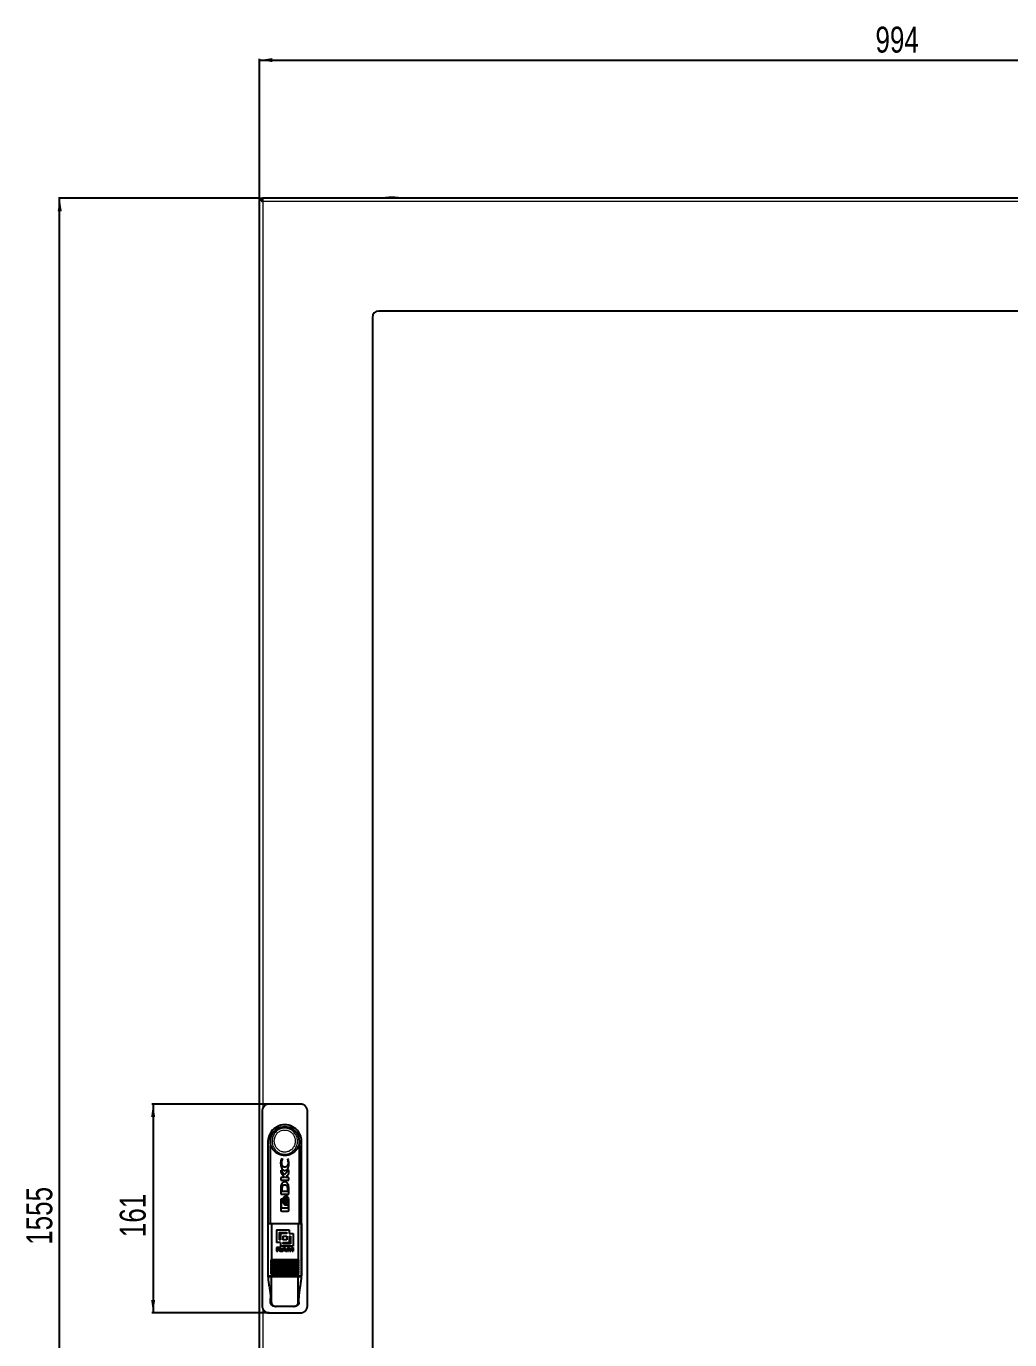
# Model space of a CAD drawing. Header units: millimetres. Extents: x -922 to 2026, y -1094 to 978.
# Drawn here: x -922 to -164, y -114 to 898 of the extents above; entities that cross this region are included whole.
import ezdxf

# ---------------------------------------------------------------- set-up
doc = ezdxf.new("R2010")
doc.units = ezdxf.units.MM
doc.layers.add('FORMAT', color=7, linetype='Continuous')
doc.styles.add('SLDTEXTSTYLE0', font='TXT', dxfattribs={"width": 0.75})
doc.dimstyles.new('SLDDIMSTYLE0', dxfattribs={"dimtxt": 20, "dimasz": 10, "dimexe": 0, "dimexo": 0.0625, "dimgap": 5, "dimtad": 2, "dimdec": 1, "dimrnd": 1e-09, "dimzin": 12, "dimdsep": 46, "dimtxsty": 'SLDTEXTSTYLE0', "dimsah": 1, "dimcen": 0.09, "dimadec": 0, "dimazin": 3, "dimtfac": 1, "dimtofl": 0, "dimtmove": 0, "dimatfit": 3, "dimfxl": 0, "dimfrac": 2, "dimtolj": 1, "dimtzin": 12, "dimarcsym": 0})

# ---------------------------------------------------------------- blocks, each defined once
blk = doc.blocks.new('_D')
at = {"layer": 'FORMAT'}
for p, q in [((-742.3, 765.8), (-742.3, 873.3)), ((-742.3, 872.3), (251.7, 872.3)), ((251.7, 765.8), (251.7, 873.3))]:
    blk.add_line(p, q, dxfattribs=at)
for points in [[(-742.3, 872.3), (-732.3, 870.8), (-732.3, 873.9)], [(251.7, 872.3), (241.7, 873.9), (241.7, 870.8)]]:
    blk.add_solid(points, dxfattribs=at)
at = {"layer": 'FORMAT', "insert": (-267.4, 898.1), "char_height": 20, "attachment_point": 1, "style": 'SLDTEXTSTYLE0'}
blk.add_mtext('994', dxfattribs=at)
blk = doc.blocks.new('_D_1')
at = {"layer": 'FORMAT'}
for p, q in [((-742.3, 765.8), (-897.3, 765.8)), ((-896.3, -789.2), (-896.3, 765.8)), ((-742.3, -789.2), (-897.3, -789.2))]:
    blk.add_line(p, q, dxfattribs=at)
for points in [[(-896.3, 765.8), (-897.8, 755.8), (-894.7, 755.8)], [(-896.3, -789.2), (-894.7, -779.2), (-897.8, -779.2)]]:
    blk.add_solid(points, dxfattribs=at)
at = {"layer": 'FORMAT', "insert": (-922, -41.2), "char_height": 20, "attachment_point": 1, "rotation": 90, "style": 'SLDTEXTSTYLE0'}
blk.add_mtext('1555', dxfattribs=at)
blk = doc.blocks.new('_D_4')
at = {"layer": 'FORMAT'}
for p, q in [((-734.8, 67.3), (-825.3, 67.3)), ((-824.3, 67.3), (-824.3, -93.7)), ((-734.8, -93.7), (-825.3, -93.7))]:
    blk.add_line(p, q, dxfattribs=at)
for points in [[(-824.3, 67.3), (-825.8, 57.3), (-822.7, 57.3)], [(-824.3, -93.7), (-822.7, -83.7), (-825.8, -83.7)]]:
    blk.add_solid(points, dxfattribs=at)
at = {"layer": 'FORMAT', "insert": (-850, -35.3), "char_height": 20, "attachment_point": 1, "rotation": 90, "style": 'SLDTEXTSTYLE0'}
blk.add_mtext('161', dxfattribs=at)

msp = doc.modelspace()

# ---------------------------------------------------------------- linework, layer by layer
at = {"color": 7, "linetype": 'Continuous', "lineweight": 25}
for p, q in [((-742.25, 765.83), (-740.25, 765.83)), ((-742.25, -789.17), (-742.25, 765.83)), ((249.45, 765.83), (-739.95, 765.83)), ((-739.95, 764.09), (-739.95, 765.83)), ((159.75, 678.83), (-650.25, 678.83)), ((-655.25, 673.83), (-655.25, -697.17)), ((-740.25, 61.83), (-740.25, -88.17)), ((-710.75, 67.33), (-734.75, 67.33)), ((-705.25, -88.17), (-705.25, 61.83)), ((-735.75, 38.33), (-735.75, -64.67)), ((-733.75, -24.67), (-733.75, 35.33)), ((-733.75, 35.33), (-733.75, 35.33)), ((-711.76, 35.33), (-711.75, 35.33)), ((-711.75, 35.33), (-711.75, -24.67)), ((-709.75, -64.67), (-709.75, 38.33)), ((-725.45, 25), (-725.98, 21.85)), ((-724.37, 24.63), (-725.45, 25)), ((-724.37, 24.33), (-724.37, 24.63)), ((-719.97, 24.6), (-720.77, 24.88)), ((-720.77, 24.88), (-720.77, 24.65)), ((-719.53, 21.82), (-719.97, 24.6)), ((-723.11, 12.66), (-725.9, 16.45)), ((-725.9, 16.45), (-725.9, 14.76)), ((-725.9, 14.76), (-722.95, 10.77)), ((-722.95, 10.77), (-725.9, 10.77)), ((-725.9, 10.77), (-725.9, 8.54)), ((-719.61, 16.54), (-723.11, 12.66)), ((-722.25, 10.77), (-719.61, 13.81)), ((-719.61, 10.77), (-722.25, 10.77)), ((-719.61, 13.81), (-719.61, 16.54)), ((-719.61, 8.54), (-719.61, 10.77)), ((-725.9, 8.54), (-719.61, 8.54)), ((-725.9, 2.14), (-725.9, -2.09)), ((-724.94, 2.8), (-725.02, 1.83)), ((-725.02, 1.83), (-725.02, 0.28)), ((-725.02, 0.28), (-720.39, 0.28)), ((-720.39, 0.28), (-720.39, 1.7)), ((-719.64, 2.97), (-719.81, 4.59)), ((-719.61, 1.97), (-719.64, 2.97)), ((-719.61, 1.95), (-719.61, 1.97)), ((-719.61, 1.93), (-719.61, 1.95)), ((-719.61, -2.09), (-719.61, 1.93)), ((-725.9, -2.09), (-719.61, -2.09)), ((-725.9, -6.68), (-725.9, -14.52)), ((-725.39, -13.06), (-725.39, -6.82)), ((-725.39, -6.82), (-724.81, -6.82)), ((-724.81, -6.03), (-725.24, -6.03)), ((-724.81, -6.82), (-724.81, -6.03)), ((-723.08, -9.99), (-722.82, -9.86)), ((-722.79, -4.32), (-723.02, -4.18)), ((-722.05, -3.8), (-722.73, -3.8)), ((-722.67, -9.74), (-722.42, -9.47)), ((-722.42, -4.72), (-722.66, -4.44)), ((-722.31, -7.1), (-722.04, -5.54)), ((-722.03, -8.66), (-722.31, -7.1)), ((-722.04, -5.54), (-722.27, -4.97)), ((-722.27, -9.22), (-722.03, -8.66)), ((-720.96, -3.8), (-721.66, -3.8)), ((-720.1, -9.38), (-720.1, -13.06)), ((-719.61, -14.52), (-719.61, -6.68)), ((-720.1, -13.06), (-725.39, -13.06)), ((-725.24, -15.17), (-720.27, -15.17)), ((-722.88, -10.46), (-722.21, -10.46)), ((-721.81, -10.46), (-721.11, -10.46)), ((-735.72, -24.67), (-735.72, -65.17)), ((-735.72, -24.67), (-733.1, -24.67)), ((-733.1, -24.67), (-712.41, -24.67)), ((-733.1, -24.67), (-733.1, -52.67)), ((-729.1, -29.67), (-719.34, -29.67)), ((-729.1, -29.67), (-729.1, -39.43)), ((-719.34, -29.67), (-719.34, -32.6)), ((-712.41, -24.67), (-712.41, -52.67)), ((-712.41, -24.67), (-709.79, -24.67)), ((-709.79, -24.67), (-709.79, -65.17)), ((-726.17, -39.43), (-729.1, -39.43)), ((-727.15, -31.63), (-727.15, -37.48)), ((-727.15, -31.63), (-721.29, -31.63)), ((-726.17, -37.48), (-727.15, -37.48)), ((-726.17, -32.6), (-726.17, -37.48)), ((-721.29, -32.6), (-726.17, -32.6)), ((-726.17, -39.43), (-726.17, -42.36)), ((-724.22, -34.55), (-724.22, -37.48)), ((-724.22, -34.55), (-721.29, -34.55)), ((-721.29, -37.48), (-724.22, -37.48)), ((-724.22, -39.43), (-724.22, -40.41)), ((-724.22, -39.43), (-719.34, -39.43)), ((-718.36, -40.41), (-724.22, -40.41)), ((-721.29, -31.63), (-721.29, -32.6)), ((-721.29, -34.55), (-721.29, -37.48)), ((-719.34, -32.6), (-716.41, -32.6)), ((-719.34, -34.55), (-719.34, -39.43)), ((-719.34, -34.55), (-718.36, -34.55)), ((-718.36, -34.55), (-718.36, -40.41)), ((-716.41, -32.6), (-716.41, -42.36)), ((-727.03, -43.23), (-729.1, -43.23)), ((-729.1, -43.23), (-729.1, -46.2)), ((-729.1, -46.2), (-728.22, -46.2)), ((-728.22, -43.73), (-728.22, -44.53)), ((-728.22, -43.73), (-727.15, -43.73)), ((-727.19, -44.53), (-728.22, -44.53)), ((-728.22, -45.02), (-728.22, -46.2)), ((-728.22, -45.02), (-727.29, -45.02)), ((-726.66, -45.5), (-726.64, -45.82)), ((-726.51, -46.2), (-725.55, -46.2)), ((-716.41, -42.36), (-726.17, -42.36)), ((-725.73, -45.77), (-725.74, -45.41)), ((-725.73, -45.77), (-725.73, -45.78)), ((-725.55, -46.11), (-725.55, -46.2)), ((-723.72, -43.23), (-725.25, -46.2)), ((-725.25, -46.2), (-724.32, -46.2)), ((-724.32, -46.2), (-724.03, -45.6)), ((-724.03, -45.6), (-722.36, -45.6)), ((-723.8, -45.1), (-723.2, -43.83)), ((-722.6, -45.1), (-723.8, -45.1)), ((-722.69, -43.23), (-723.72, -43.23)), ((-723.2, -43.83), (-722.6, -45.1)), ((-721.14, -46.2), (-722.69, -43.23)), ((-722.36, -45.6), (-722.07, -46.2)), ((-722.07, -46.2), (-721.14, -46.2)), ((-719.37, -43.23), (-720.68, -43.23)), ((-720.68, -43.23), (-720.68, -46.2)), ((-720.68, -46.2), (-719.84, -46.2)), ((-719.84, -43.81), (-719.84, -46.2)), ((-719.84, -43.81), (-718.97, -46.2)), ((-718.51, -45.5), (-719.37, -43.23)), ((-718.97, -46.2), (-718.05, -46.2)), ((-717.66, -43.23), (-718.51, -45.5)), ((-718.05, -46.2), (-717.18, -43.81)), ((-716.34, -43.23), (-717.66, -43.23)), ((-717.18, -43.81), (-717.18, -46.2)), ((-717.18, -46.2), (-716.34, -46.2)), ((-716.34, -43.23), (-716.34, -46.2)), ((-733.35, -52.77), (-733.15, -52.77)), ((-712.36, -52.77), (-733.15, -52.77)), ((-712.36, -54.17), (-733.15, -54.17)), ((-712.36, -55.57), (-733.15, -55.57)), ((-712.36, -56.97), (-733.15, -56.97)), ((-712.36, -58.37), (-733.15, -58.37)), ((-712.36, -59.77), (-733.15, -59.77)), ((-712.36, -52.77), (-712.15, -52.77)), ((-712.36, -54.17), (-712.15, -54.17)), ((-712.36, -55.57), (-712.15, -55.57)), ((-712.36, -56.97), (-712.15, -56.97)), ((-712.36, -58.37), (-712.15, -58.37)), ((-712.36, -59.77), (-712.15, -59.77)), ((-735.72, -65.17), (-733.1, -65.17)), ((-735.72, -65.67), (-733.1, -65.67)), ((-733.75, -65.67), (-733.75, -65.17)), ((-712.36, -61.17), (-733.15, -61.17)), ((-712.36, -62.57), (-733.15, -62.57)), ((-733.1, -63.87), (-733.1, -65.17)), ((-733.1, -65.17), (-712.41, -65.17)), ((-733.1, -85.67), (-733.1, -65.67)), ((-733.1, -65.67), (-712.41, -65.67)), ((-712.41, -63.87), (-712.41, -65.17)), ((-712.41, -65.17), (-709.79, -65.17)), ((-712.41, -85.67), (-712.41, -65.67)), ((-712.41, -65.67), (-709.79, -65.67)), ((-712.36, -61.17), (-712.15, -61.17)), ((-712.36, -62.57), (-712.15, -62.57)), ((-711.75, -65.17), (-711.75, -65.67)), ((-733.71, -85.67), (-733.71, -82.59)), ((-729.48, -88.67), (-730.42, -88.67)), ((-716.03, -88.67), (-729.48, -88.67)), ((-715.09, -88.67), (-716.03, -88.67)), ((-711.8, -85.67), (-711.8, -82.59)), ((-734.75, -93.67), (-710.75, -93.67))]:
    msp.add_line(p, q, dxfattribs=at)
at = {"color": 8, "linetype": 'Continuous', "lineweight": 18}
for p, q in [((-739.65, 763.23), (-739.65, 64.3)), ((249.15, 763.23), (-739.65, 763.23)), ((-640.25, 765.95), (-645.12, 765.95)), ((-640.25, 766.08), (-645, 766.08)), ((-635.51, 766.08), (-640.25, 766.08)), ((-635.39, 765.95), (-640.25, 765.95)), ((-733.1, -52.67), (-712.41, -52.67)), ((-739.65, -90.66), (-739.65, -786.57)), ((-733.71, -85.67), (-733.1, -85.67)), ((-712.41, -85.67), (-711.8, -85.67))]:
    msp.add_line(p, q, dxfattribs=at)
at = {"color": 7, "linetype": 'Continuous', "lineweight": 25}
for centre, radius, start, end in [((-644.99, 765.95), 0.126, 96.02558, 180), ((-619.35, 765.89), 25.77, 179.86102, 180.13898), ((-640.25, 721.08), 45.25, 90.0016, 96.02558), ((-640.26, 721.08), 45.25, 83.97442, 89.9984), ((-635.52, 765.95), 0.126, 0, 83.97442), ((-661.16, 765.89), 25.77, 359.86102, 0.13898), ((-650.25, 673.83), 5, 90, 180), ((-722.75, 38.33), 13, 35.39435, 144.60565), ((-722.75, 38.33), 13, 144.60565, 180), ((-722.75, 38.33), 11.4, 344.74488, 195.25752), ((-722.75, 38.33), 13, 0, 35.39435), ((-722.75, -64.67), 13, 180, 184.41172), ((-722.75, -64.67), 13, 355.58829, 0)]:
    msp.add_arc(centre, radius, start, end, dxfattribs=at)
for points, knots in [([(-742.25, 765.83), (-742.25, 765.72), (-742.24, 765.61), (-742.17, 765.39), (-742.12, 765.28), (-741.99, 765.07), (-741.91, 764.96), (-741.72, 764.74), (-741.61, 764.63), (-741.37, 764.42), (-741.24, 764.31), (-740.96, 764.09), (-740.8, 763.98), (-740.33, 763.66), (-740, 763.45), (-739.65, 763.23)], [0, 0, 0, 0, 0.125, 0.125, 0.25, 0.25, 0.375, 0.375, 0.5, 0.5, 0.625, 0.625, 0.75, 0.75, 1, 1, 1, 1]), ([(-740.25, 765.83), (-740.25, 765.39), (-740.19, 764.96), (-739.97, 764.09), (-739.81, 763.66), (-739.65, 763.23)], [0, 0, 0, 0, 0.5, 0.5, 1, 1, 1, 1]), ([(-739.65, 763.23), (-739.68, 763.57), (-739.7, 763.91), (-739.75, 764.54), (-739.78, 764.82), (-739.83, 765.31), (-739.85, 765.5), (-739.9, 765.76), (-739.93, 765.83), (-739.95, 765.83)], [0, 0, 0, 0, 0.25, 0.25, 0.5, 0.5, 0.75, 0.75, 1, 1, 1, 1]), ([(-734.75, 67.33), (-734.83, 67.33), (-735.06, 67.32), (-735.44, 67.29), (-735.9, 67.21), (-736.28, 67.12), (-736.69, 66.98), (-737.11, 66.81), (-737.58, 66.55), (-737.93, 66.32), (-738.34, 66.01), (-738.77, 65.61), (-739.16, 65.13), (-739.5, 64.62), (-739.79, 64.07), (-740.01, 63.49), (-740.15, 62.95), (-740.23, 62.44), (-740.25, 62.03), (-740.25, 61.83)], [0, 0, 0, 0, 0.02646206, 0.07964696, 0.13334675, 0.18756961, 0.21482994, 0.28241694, 0.3448132, 0.40195357, 0.42963355, 0.52113073, 0.60489723, 0.64436959, 0.73586676, 0.81963326, 0.85910563, 0.92932365, 1, 1, 1, 1]), ([(-705.25, 61.83), (-705.26, 61.98), (-705.27, 62.28), (-705.32, 62.74), (-705.42, 63.2), (-705.56, 63.64), (-705.79, 64.22), (-706.09, 64.76), (-706.45, 65.26), (-706.86, 65.73), (-707.32, 66.14), (-707.83, 66.49), (-708.23, 66.72), (-708.65, 66.92), (-709.09, 67.08), (-709.49, 67.18), (-709.94, 67.27), (-710.35, 67.32), (-710.65, 67.33), (-710.75, 67.33)], [0, 0, 0, 0, 0.05275132, 0.10586888, 0.16014156, 0.21481339, 0.2675647, 0.37485952, 0.42953136, 0.48228347, 0.58957998, 0.6442527, 0.69700498, 0.75012352, 0.80439725, 0.85907015, 0.89403998, 0.96448943, 1, 1, 1, 1]), ([(-711.76, 35.33), (-711.77, 35.28), (-711.8, 35.18), (-711.87, 35.08), (-711.94, 35.03), (-712.03, 35.03), (-712.12, 35.04), (-712.17, 35.11), (-712.19, 35.1), (-712.23, 35.06), (-712.28, 34.97), (-712.34, 34.83), (-712.45, 34.6), (-712.57, 34.31), (-712.77, 33.85), (-713.06, 33.3), (-713.45, 32.66), (-713.88, 32.04), (-714.35, 31.46), (-714.91, 30.87), (-715.53, 30.3), (-716.25, 29.74), (-717.02, 29.25), (-717.82, 28.81), (-718.67, 28.45), (-719.54, 28.15), (-720.45, 27.92), (-721.37, 27.77), (-722.3, 27.7), (-723.24, 27.7), (-724.18, 27.78), (-725.12, 27.93), (-726.03, 28.17), (-726.91, 28.47), (-727.78, 28.86), (-728.61, 29.31), (-729.38, 29.83), (-730.11, 30.41), (-730.8, 31.06), (-731.35, 31.69), (-731.79, 32.26), (-732.13, 32.77), (-732.45, 33.3), (-732.73, 33.85), (-732.94, 34.32), (-733.1, 34.69), (-733.2, 34.9), (-733.27, 35.04), (-733.3, 35.09), (-733.33, 35.11), (-733.35, 35.09), (-733.41, 35.05), (-733.49, 35.02), (-733.59, 35.04), (-733.68, 35.12), (-733.73, 35.26), (-733.75, 35.33)], [0, 0, 0, 0, 0.0148722, 0.0298742, 0.0452665, 0.0607869, 0.080581, 0.0842415, 0.0858579, 0.0884643, 0.0918703, 0.0977539, 0.1037712, 0.1149479, 0.1262475, 0.1488841, 0.1711859, 0.1935962, 0.2163407, 0.2391982, 0.2659368, 0.2928562, 0.32034, 0.3480167, 0.3752537, 0.4026759, 0.4306791, 0.458882, 0.4864702, 0.5142485, 0.5426264, 0.5712115, 0.5988937, 0.6267693, 0.6552574, 0.6839587, 0.7114773, 0.7391909, 0.7675254, 0.7960773, 0.8143737, 0.8327293, 0.8512678, 0.8698689, 0.8881646, 0.8974242, 0.9068925, 0.9103197, 0.9130195, 0.9148572, 0.9167197, 0.924546, 0.9402114, 0.9560149, 0.9778131, 1, 1, 1, 1]), ([(-725.98, 21.85), (-725.95, 21.25), (-725.9, 20.07), (-725.4, 18.37), (-724.66, 17.05), (-723.84, 16.4), (-723.28, 16.17), (-722.98, 16.15), (-722.84, 16.14)], [0, 0, 0, 0, 0.2502823, 0.4993933, 0.7487907, 0.8746994, 0.9372862, 1, 1, 1, 1]), ([(-725.16, 21.9), (-725.13, 22.34), (-725.06, 23.22), (-724.6, 23.96), (-724.37, 24.33)], [0, 0, 0, 0, 0.5009634, 1, 1, 1, 1]), ([(-722.69, 18.64), (-722.87, 18.66), (-723.25, 18.7), (-723.76, 18.95), (-724.2, 19.31), (-724.68, 19.9), (-725.08, 20.77), (-725.13, 21.53), (-725.16, 21.9)], [0, 0, 0, 0, 0.1244159, 0.2483566, 0.3739824, 0.5001693, 0.7493996, 1, 1, 1, 1]), ([(-722.84, 16.14), (-722.53, 16.17), (-721.91, 16.22), (-721.09, 16.68), (-720.47, 17.38), (-719.92, 18.48), (-719.58, 19.99), (-719.55, 21.21), (-719.53, 21.82)], [0, 0, 0, 0, 0.1252623, 0.2501242, 0.3753839, 0.500707, 0.7503222, 1, 1, 1, 1]), ([(-720.21, 21.9), (-720.24, 21.53), (-720.29, 20.78), (-720.69, 19.9), (-721.16, 19.31), (-721.6, 18.95), (-722.12, 18.7), (-722.5, 18.66), (-722.69, 18.64)], [0, 0, 0, 0, 0.2499646, 0.4978209, 0.6230141, 0.7485813, 0.8742843, 1, 1, 1, 1]), ([(-720.77, 24.65), (-720.6, 24.21), (-720.27, 23.32), (-720.23, 22.38), (-720.21, 21.9)], [0, 0, 0, 0, 0.5000842, 1, 1, 1, 1]), ([(-725.24, 5.67), (-725.37, 5.4), (-725.63, 4.85), (-725.84, 3.65), (-725.87, 2.75), (-725.9, 2.14)], [0, 0, 0, 0, 0.249362, 0.4996719, 1, 1, 1, 1]), ([(-719.81, 4.59), (-719.9, 4.89), (-720.08, 5.48), (-720.59, 6.27), (-721.28, 6.91), (-722.14, 7.32), (-723.09, 7.36), (-723.98, 7.05), (-724.72, 6.45), (-725.07, 5.93), (-725.24, 5.67)], [0, 0, 0, 0, 0.1255568, 0.2501397, 0.3754769, 0.5000684, 0.6244194, 0.7493773, 0.8740706, 1, 1, 1, 1]), ([(-722.73, 4.82), (-723.02, 4.82), (-723.44, 4.81), (-723.98, 4.62), (-724.34, 4.38), (-724.58, 4.03), (-724.8, 3.5), (-724.88, 3.08), (-724.94, 2.8)], [0, 0, 0, 0, 0.2494324, 0.37514, 0.4993561, 0.6234585, 0.749245, 1, 1, 1, 1]), ([(-720.39, 1.7), (-720.4, 2.07), (-720.42, 2.82), (-720.61, 3.77), (-721.1, 4.38), (-721.76, 4.78), (-722.35, 4.81), (-722.73, 4.82)], [0, 0, 0, 0, 0.2484271, 0.4973724, 0.6229029, 0.7485104, 1, 1, 1, 1]), ([(-725.24, -6.03), (-725.33, -6.04), (-725.5, -6.06), (-725.72, -6.2), (-725.84, -6.38), (-725.89, -6.55), (-725.9, -6.63), (-725.9, -6.68)], [0, 0, 0, 0, 0.2494454, 0.4989987, 0.7485105, 0.8738593, 1, 1, 1, 1]), ([(-723.02, -4.18), (-723.15, -4.24), (-723.41, -4.36), (-723.82, -4.77), (-724.18, -5.4), (-724.43, -6.23), (-724.46, -6.81), (-724.47, -7.1)], [0, 0, 0, 0, 0.1246003, 0.2489765, 0.5004054, 0.7493329, 1, 1, 1, 1]), ([(-724.47, -7.1), (-724.46, -7.38), (-724.43, -7.94), (-724.19, -8.75), (-723.85, -9.38), (-723.45, -9.79), (-723.2, -9.93), (-723.08, -9.99)], [0, 0, 0, 0, 0.24873067, 0.49737733, 0.75052803, 0.87523315, 1, 1, 1, 1]), ([(-723.96, -7.1), (-723.91, -6.58), (-723.84, -5.8), (-723.39, -4.84), (-722.99, -4.49), (-722.79, -4.32)], [0, 0, 0, 0, 0.4989654, 0.74992197, 1, 1, 1, 1]), ([(-722.82, -9.86), (-723.01, -9.68), (-723.4, -9.34), (-723.84, -8.38), (-723.91, -7.61), (-723.96, -7.1)], [0, 0, 0, 0, 0.2495753, 0.5008418, 1, 1, 1, 1]), ([(-722.66, -4.44), (-722.82, -4.62), (-723.16, -4.97), (-723.55, -5.88), (-723.62, -6.61), (-723.66, -7.1)], [0, 0, 0, 0, 0.25019274, 0.50015838, 1, 1, 1, 1]), ([(-723.66, -7.1), (-723.62, -7.58), (-723.56, -8.3), (-723.17, -9.21), (-722.83, -9.56), (-722.67, -9.74)], [0, 0, 0, 0, 0.4995843, 0.7495271, 1, 1, 1, 1]), ([(-723.15, -7.1), (-723.12, -6.67), (-723.08, -6.04), (-722.78, -5.24), (-722.54, -4.9), (-722.42, -4.72)], [0, 0, 0, 0, 0.5014603, 0.750257, 1, 1, 1, 1]), ([(-722.42, -9.47), (-722.54, -9.29), (-722.78, -8.94), (-723.07, -8.15), (-723.12, -7.52), (-723.15, -7.1)], [0, 0, 0, 0, 0.25089526, 0.500775, 1, 1, 1, 1]), ([(-721.39, -7.1), (-721.44, -7.74), (-721.51, -8.71), (-722.02, -9.73), (-722.45, -10.23), (-722.74, -10.39), (-722.88, -10.46)], [0, 0, 0, 0, 0.4971459, 0.7483739, 0.8746499, 1, 1, 1, 1]), ([(-722.27, -4.97), (-722.44, -5.3), (-722.77, -5.97), (-722.81, -6.72), (-722.82, -7.1)], [0, 0, 0, 0, 0.4984332, 1, 1, 1, 1]), ([(-722.82, -7.1), (-722.81, -7.47), (-722.77, -8.22), (-722.43, -8.89), (-722.27, -9.22)], [0, 0, 0, 0, 0.5014711, 1, 1, 1, 1]), ([(-722.73, -3.8), (-722.6, -3.89), (-722.34, -4.06), (-721.97, -4.56), (-721.5, -5.55), (-721.43, -6.48), (-721.39, -7.1)], [0, 0, 0, 0, 0.12567833, 0.25113951, 0.5015899, 1, 1, 1, 1]), ([(-722.21, -10.46), (-722.06, -10.39), (-721.77, -10.24), (-721.35, -9.73), (-720.84, -8.72), (-720.76, -7.74), (-720.71, -7.1)], [0, 0, 0, 0, 0.1252924, 0.2510094, 0.5010488, 1, 1, 1, 1]), ([(-720.71, -7.1), (-720.76, -6.48), (-720.83, -5.55), (-721.29, -4.57), (-721.67, -4.06), (-721.93, -3.89), (-722.05, -3.8)], [0, 0, 0, 0, 0.4961681, 0.7477028, 0.8741115, 1, 1, 1, 1]), ([(-720.32, -7.1), (-720.37, -7.74), (-720.44, -8.71), (-720.96, -9.73), (-721.38, -10.23), (-721.67, -10.39), (-721.81, -10.46)], [0, 0, 0, 0, 0.4971542, 0.7483802, 0.8746534, 1, 1, 1, 1]), ([(-721.66, -3.8), (-721.53, -3.89), (-721.27, -4.06), (-720.9, -4.56), (-720.43, -5.55), (-720.36, -6.48), (-720.32, -7.1)], [0, 0, 0, 0, 0.1256773, 0.2511366, 0.5015854, 1, 1, 1, 1]), ([(-721.11, -10.46), (-721, -10.41), (-720.77, -10.3), (-720.4, -9.94), (-720.22, -9.6), (-720.1, -9.38)], [0, 0, 0, 0, 0.2481114, 0.4958631, 1, 1, 1, 1]), ([(-719.61, -6.68), (-719.63, -6.4), (-719.68, -5.86), (-719.97, -5.08), (-720.3, -4.48), (-720.62, -4.04), (-720.85, -3.88), (-720.96, -3.8)], [0, 0, 0, 0, 0.2498218, 0.4993095, 0.7487414, 0.8748789, 1, 1, 1, 1]), ([(-725.9, -14.52), (-725.9, -14.57), (-725.89, -14.65), (-725.84, -14.82), (-725.72, -14.99), (-725.5, -15.14), (-725.33, -15.16), (-725.24, -15.17)], [0, 0, 0, 0, 0.1253881, 0.2505914, 0.5001924, 0.7498055, 1, 1, 1, 1]), ([(-720.27, -15.17), (-720.18, -15.16), (-720.01, -15.14), (-719.79, -14.99), (-719.67, -14.82), (-719.62, -14.65), (-719.61, -14.57), (-719.61, -14.52)], [0, 0, 0, 0, 0.2494374, 0.4989967, 0.7485162, 0.8738601, 1, 1, 1, 1]), ([(-727.29, -45.02), (-727.18, -45.03), (-727.03, -45.03), (-726.85, -45.09), (-726.76, -45.16), (-726.7, -45.26), (-726.67, -45.38), (-726.66, -45.47), (-726.66, -45.5)], [0, 0, 0, 0, 0.3623072, 0.4997618, 0.6038945, 0.7077513, 0.8881589, 1, 1, 1, 1]), ([(-726.51, -44.13), (-726.51, -44.17), (-726.51, -44.25), (-726.57, -44.35), (-726.66, -44.43), (-726.87, -44.52), (-727.06, -44.53), (-727.19, -44.53)], [0, 0, 0, 0, 0.1448477, 0.2595538, 0.3741459, 0.5488424, 1, 1, 1, 1]), ([(-727.15, -43.73), (-727.02, -43.74), (-726.83, -43.74), (-726.64, -43.84), (-726.55, -43.94), (-726.51, -44.03), (-726.51, -44.1), (-726.51, -44.13)], [0, 0, 0, 0, 0.4647786, 0.6394977, 0.7667833, 0.8944855, 1, 1, 1, 1]), ([(-725.63, -44.07), (-725.64, -43.98), (-725.65, -43.82), (-725.76, -43.61), (-725.96, -43.44), (-726.38, -43.25), (-726.76, -43.24), (-727.03, -43.23)], [0, 0, 0, 0, 0.1491412, 0.264134, 0.3788516, 0.5602325, 1, 1, 1, 1]), ([(-726.64, -45.82), (-726.64, -45.86), (-726.64, -45.93), (-726.61, -46.05), (-726.56, -46.15), (-726.52, -46.2), (-726.51, -46.2)], [0, 0, 0, 0, 0.25613945, 0.51269783, 0.91902215, 1, 1, 1, 1]), ([(-726.27, -44.77), (-726.16, -44.73), (-725.97, -44.68), (-725.77, -44.51), (-725.66, -44.32), (-725.63, -44.16), (-725.63, -44.08), (-725.63, -44.07)], [0, 0, 0, 0, 0.3314728, 0.5464809, 0.7625261, 0.960277, 1, 1, 1, 1]), ([(-725.74, -45.41), (-725.75, -45.31), (-725.77, -45.15), (-725.88, -44.96), (-726.04, -44.83), (-726.18, -44.79), (-726.27, -44.77)], [0, 0, 0, 0, 0.3364219, 0.5234602, 0.710673, 1, 1, 1, 1]), ([(-725.55, -46.11), (-725.58, -46.1), (-725.63, -46.08), (-725.69, -46), (-725.72, -45.89), (-725.72, -45.82), (-725.73, -45.78)], [0, 0, 0, 0, 0.2026304, 0.4204058, 0.7280078, 1, 1, 1, 1]), ([(-733.1, -54.07), (-733.14, -53.86), (-733.21, -53.53), (-733.29, -53.1), (-733.33, -52.88), (-733.35, -52.77)], [0, 0, 0, 0, 0.4999933, 0.7499958, 1, 1, 1, 1]), ([(-733.1, -55.47), (-733.14, -55.26), (-733.21, -54.93), (-733.29, -54.5), (-733.33, -54.28), (-733.35, -54.17)], [0, 0, 0, 0, 0.4999933, 0.7499958, 1, 1, 1, 1]), ([(-733.1, -56.87), (-733.14, -56.66), (-733.21, -56.33), (-733.29, -55.9), (-733.33, -55.68), (-733.35, -55.57)], [0, 0, 0, 0, 0.4999933, 0.7499958, 1, 1, 1, 1]), ([(-733.1, -58.27), (-733.14, -58.06), (-733.21, -57.73), (-733.29, -57.3), (-733.33, -57.08), (-733.35, -56.97)], [0, 0, 0, 0, 0.4999933, 0.7499958, 1, 1, 1, 1]), ([(-733.1, -59.67), (-733.14, -59.46), (-733.21, -59.13), (-733.29, -58.7), (-733.33, -58.48), (-733.35, -58.37)], [0, 0, 0, 0, 0.49999327, 0.74999583, 1, 1, 1, 1]), ([(-733.1, -61.07), (-733.14, -60.86), (-733.21, -60.53), (-733.29, -60.1), (-733.33, -59.88), (-733.35, -59.77)], [0, 0, 0, 0, 0.4999933, 0.7499958, 1, 1, 1, 1]), ([(-733.15, -52.77), (-733.14, -52.77), (-733.13, -52.77), (-733.11, -52.74), (-733.1, -52.71), (-733.1, -52.69), (-733.1, -52.68), (-733.1, -52.67)], [0, 0, 0, 0, 0.2956914, 0.5686867, 0.7598531, 0.9519121, 1, 1, 1, 1]), ([(-733.15, -54.17), (-733.14, -54.17), (-733.13, -54.17), (-733.11, -54.14), (-733.1, -54.11), (-733.1, -54.09), (-733.1, -54.08), (-733.1, -54.07)], [0, 0, 0, 0, 0.2956914, 0.5686867, 0.7598531, 0.9519121, 1, 1, 1, 1]), ([(-733.15, -55.57), (-733.14, -55.57), (-733.13, -55.57), (-733.11, -55.54), (-733.1, -55.51), (-733.1, -55.49), (-733.1, -55.48), (-733.1, -55.47)], [0, 0, 0, 0, 0.29569138, 0.56868667, 0.75985305, 0.95191208, 1, 1, 1, 1]), ([(-733.15, -56.97), (-733.14, -56.97), (-733.13, -56.97), (-733.11, -56.94), (-733.1, -56.91), (-733.1, -56.89), (-733.1, -56.88), (-733.1, -56.87)], [0, 0, 0, 0, 0.29569138, 0.56868667, 0.75985305, 0.95191208, 1, 1, 1, 1]), ([(-733.15, -58.37), (-733.14, -58.37), (-733.13, -58.37), (-733.11, -58.34), (-733.1, -58.31), (-733.1, -58.29), (-733.1, -58.28), (-733.1, -58.27)], [0, 0, 0, 0, 0.2956914, 0.5686867, 0.7598531, 0.9519121, 1, 1, 1, 1]), ([(-733.15, -59.77), (-733.14, -59.77), (-733.13, -59.77), (-733.11, -59.74), (-733.1, -59.71), (-733.1, -59.69), (-733.1, -59.68), (-733.1, -59.67)], [0, 0, 0, 0, 0.2956914, 0.5686867, 0.7598531, 0.9519121, 1, 1, 1, 1]), ([(-712.41, -54.07), (-714.34, -54.07), (-718.19, -54.07), (-725.11, -54.07), (-730.07, -54.07), (-733.1, -54.07)], [0, 0, 0, 0, 0.2800507, 0.5600468, 1, 1, 1, 1]), ([(-712.41, -55.47), (-714.34, -55.47), (-718.19, -55.47), (-725.11, -55.47), (-730.07, -55.47), (-733.1, -55.47)], [0, 0, 0, 0, 0.2800507, 0.5600468, 1, 1, 1, 1]), ([(-712.41, -56.87), (-714.34, -56.87), (-718.19, -56.87), (-725.11, -56.87), (-730.07, -56.87), (-733.1, -56.87)], [0, 0, 0, 0, 0.2800507, 0.5600468, 1, 1, 1, 1]), ([(-712.41, -58.27), (-714.34, -58.27), (-718.19, -58.27), (-725.11, -58.27), (-730.07, -58.27), (-733.1, -58.27)], [0, 0, 0, 0, 0.2800507, 0.5600468, 1, 1, 1, 1]), ([(-712.41, -59.67), (-714.34, -59.67), (-718.19, -59.67), (-725.11, -59.67), (-730.07, -59.67), (-733.1, -59.67)], [0, 0, 0, 0, 0.28005072, 0.56004677, 1, 1, 1, 1]), ([(-712.41, -52.67), (-712.41, -52.68), (-712.41, -52.7), (-712.4, -52.73), (-712.39, -52.75), (-712.38, -52.77), (-712.36, -52.77), (-712.36, -52.77)], [0, 0, 0, 0, 0.17170867, 0.34298427, 0.5250053, 0.73580203, 1, 1, 1, 1]), ([(-712.15, -52.77), (-712.17, -52.88), (-712.23, -53.15), (-712.31, -53.59), (-712.38, -53.91), (-712.41, -54.07)], [0, 0, 0, 0, 0.249996, 0.6249953, 1, 1, 1, 1]), ([(-712.41, -54.07), (-712.41, -54.08), (-712.41, -54.1), (-712.4, -54.13), (-712.39, -54.15), (-712.38, -54.17), (-712.36, -54.17), (-712.36, -54.17)], [0, 0, 0, 0, 0.1717087, 0.3429843, 0.5250053, 0.735802, 1, 1, 1, 1]), ([(-712.15, -54.17), (-712.17, -54.28), (-712.23, -54.55), (-712.31, -54.99), (-712.38, -55.31), (-712.41, -55.47)], [0, 0, 0, 0, 0.249996, 0.6249953, 1, 1, 1, 1]), ([(-712.41, -55.47), (-712.41, -55.48), (-712.41, -55.5), (-712.4, -55.53), (-712.39, -55.55), (-712.38, -55.57), (-712.36, -55.57), (-712.36, -55.57)], [0, 0, 0, 0, 0.17170867, 0.34298427, 0.5250053, 0.73580203, 1, 1, 1, 1]), ([(-712.15, -55.57), (-712.17, -55.68), (-712.23, -55.95), (-712.31, -56.39), (-712.38, -56.71), (-712.41, -56.87)], [0, 0, 0, 0, 0.249996, 0.6249953, 1, 1, 1, 1]), ([(-712.41, -56.87), (-712.41, -56.88), (-712.41, -56.9), (-712.4, -56.93), (-712.39, -56.95), (-712.38, -56.97), (-712.36, -56.97), (-712.36, -56.97)], [0, 0, 0, 0, 0.1717087, 0.3429843, 0.5250053, 0.735802, 1, 1, 1, 1]), ([(-712.15, -56.97), (-712.17, -57.08), (-712.23, -57.35), (-712.31, -57.79), (-712.38, -58.11), (-712.41, -58.27)], [0, 0, 0, 0, 0.24999603, 0.62499526, 1, 1, 1, 1]), ([(-712.41, -58.27), (-712.41, -58.28), (-712.41, -58.3), (-712.4, -58.33), (-712.39, -58.35), (-712.38, -58.37), (-712.36, -58.37), (-712.36, -58.37)], [0, 0, 0, 0, 0.1717087, 0.3429843, 0.5250053, 0.735802, 1, 1, 1, 1]), ([(-712.15, -58.37), (-712.17, -58.48), (-712.23, -58.75), (-712.31, -59.19), (-712.38, -59.51), (-712.41, -59.67)], [0, 0, 0, 0, 0.249996, 0.6249953, 1, 1, 1, 1]), ([(-712.41, -59.67), (-712.41, -59.68), (-712.41, -59.7), (-712.4, -59.73), (-712.39, -59.75), (-712.38, -59.77), (-712.36, -59.77), (-712.36, -59.77)], [0, 0, 0, 0, 0.1717087, 0.3429843, 0.5250053, 0.735802, 1, 1, 1, 1]), ([(-712.15, -59.77), (-712.17, -59.88), (-712.23, -60.15), (-712.31, -60.59), (-712.38, -60.91), (-712.41, -61.07)], [0, 0, 0, 0, 0.249996, 0.6249953, 1, 1, 1, 1]), ([(-735.72, -65.67), (-735.67, -66.3), (-735.58, -67.56), (-735.36, -69.42), (-735.09, -71.29), (-734.89, -72.58), (-734.78, -73.22)], [0, 0, 0, 0, 0.2496453, 0.4996969, 0.7496841, 1, 1, 1, 1]), ([(-733.1, -62.47), (-733.14, -62.26), (-733.21, -61.93), (-733.29, -61.5), (-733.33, -61.28), (-733.35, -61.17)], [0, 0, 0, 0, 0.4999933, 0.7499958, 1, 1, 1, 1]), ([(-733.1, -63.87), (-733.14, -63.66), (-733.21, -63.33), (-733.29, -62.9), (-733.33, -62.68), (-733.35, -62.57)], [0, 0, 0, 0, 0.4999933, 0.7499958, 1, 1, 1, 1]), ([(-733.15, -61.17), (-733.14, -61.17), (-733.13, -61.17), (-733.11, -61.14), (-733.1, -61.11), (-733.1, -61.09), (-733.1, -61.08), (-733.1, -61.07)], [0, 0, 0, 0, 0.2956914, 0.5686867, 0.7598531, 0.9519121, 1, 1, 1, 1]), ([(-733.15, -62.57), (-733.14, -62.57), (-733.13, -62.57), (-733.11, -62.54), (-733.1, -62.51), (-733.1, -62.49), (-733.1, -62.48), (-733.1, -62.47)], [0, 0, 0, 0, 0.2956914, 0.5686867, 0.7598531, 0.9519121, 1, 1, 1, 1]), ([(-712.41, -61.07), (-714.34, -61.07), (-718.19, -61.07), (-725.11, -61.07), (-730.07, -61.07), (-733.1, -61.07)], [0, 0, 0, 0, 0.2800507, 0.5600468, 1, 1, 1, 1]), ([(-712.41, -62.47), (-714.34, -62.47), (-718.19, -62.47), (-725.11, -62.47), (-730.07, -62.47), (-733.1, -62.47)], [0, 0, 0, 0, 0.2800507, 0.5600468, 1, 1, 1, 1]), ([(-712.41, -63.87), (-714.34, -63.87), (-718.19, -63.87), (-725.11, -63.87), (-730.07, -63.87), (-733.1, -63.87)], [0, 0, 0, 0, 0.2800507, 0.5600468, 1, 1, 1, 1]), ([(-712.41, -61.07), (-712.41, -61.08), (-712.41, -61.1), (-712.4, -61.13), (-712.39, -61.15), (-712.38, -61.17), (-712.36, -61.17), (-712.36, -61.17)], [0, 0, 0, 0, 0.1717087, 0.3429843, 0.5250053, 0.735802, 1, 1, 1, 1]), ([(-712.15, -61.17), (-712.17, -61.28), (-712.23, -61.55), (-712.31, -61.99), (-712.38, -62.31), (-712.41, -62.47)], [0, 0, 0, 0, 0.249996, 0.6249953, 1, 1, 1, 1]), ([(-712.41, -62.47), (-712.41, -62.48), (-712.41, -62.5), (-712.4, -62.53), (-712.39, -62.55), (-712.38, -62.57), (-712.36, -62.57), (-712.36, -62.57)], [0, 0, 0, 0, 0.1717087, 0.3429843, 0.5250053, 0.735802, 1, 1, 1, 1]), ([(-712.15, -62.57), (-712.17, -62.68), (-712.23, -62.95), (-712.31, -63.39), (-712.38, -63.71), (-712.41, -63.87)], [0, 0, 0, 0, 0.249996, 0.6249953, 1, 1, 1, 1]), ([(-710.72, -73.22), (-710.62, -72.58), (-710.42, -71.3), (-710.15, -69.42), (-709.93, -67.57), (-709.84, -66.3), (-709.79, -65.67)], [0, 0, 0, 0, 0.24941201, 0.49922546, 0.74952386, 1, 1, 1, 1]), ([(-734.78, -73.22), (-734.59, -74.39), (-734.2, -76.76), (-733.77, -79.97), (-733.73, -81.96), (-733.71, -82.59)], [0, 0, 0, 0, 0.4010146, 0.8123709, 1, 1, 1, 1]), ([(-711.8, -82.59), (-711.78, -81.92), (-711.75, -80.56), (-711.51, -78.29), (-711.15, -75.82), (-710.87, -74.09), (-710.72, -73.22)], [0, 0, 0, 0, 0.2008823, 0.4071697, 0.701581, 1, 1, 1, 1]), ([(-740.25, -88.17), (-740.25, -88.25), (-740.25, -88.48), (-740.22, -88.86), (-740.14, -89.32), (-740.04, -89.7), (-739.89, -90.17), (-739.66, -90.71), (-739.33, -91.24), (-738.96, -91.73), (-738.54, -92.19), (-738.06, -92.58), (-737.6, -92.88), (-737.18, -93.12), (-736.68, -93.33), (-736.28, -93.46), (-735.84, -93.57), (-735.36, -93.65), (-734.96, -93.67), (-734.75, -93.67)], [0, 0, 0, 0, 0.0264616, 0.0796455, 0.1333443, 0.1875661, 0.2148259, 0.3063213, 0.3900862, 0.4295578, 0.5210547, 0.604821, 0.6442932, 0.7118802, 0.7742764, 0.8314168, 0.8590968, 0.9293192, 1, 1, 1, 1]), ([(-730.42, -88.67), (-730.61, -88.66), (-731.02, -88.64), (-731.6, -88.49), (-732.16, -88.25), (-732.65, -87.91), (-733.06, -87.5), (-733.37, -87.05), (-733.59, -86.56), (-733.68, -86.16), (-733.71, -85.86), (-733.71, -85.74), (-733.71, -85.67)], [0, 0, 0, 0, 0.1203765, 0.2441272, 0.3645637, 0.4890093, 0.6009515, 0.7168238, 0.8184185, 0.923399, 0.9616095, 1, 1, 1, 1]), ([(-733.1, -85.67), (-733.09, -85.82), (-733.08, -86.12), (-732.96, -86.54), (-732.77, -86.95), (-732.52, -87.33), (-732.21, -87.67), (-731.83, -87.98), (-731.38, -88.25), (-730.86, -88.47), (-730.27, -88.62), (-729.8, -88.67), (-729.53, -88.67), (-729.48, -88.67)], [0, 0, 0, 0, 0.0837155, 0.1700618, 0.2537369, 0.3395972, 0.4284337, 0.5192167, 0.6219967, 0.7269661, 0.8474125, 0.9705563, 1, 1, 1, 1]), ([(-716.03, -88.67), (-715.78, -88.66), (-715.27, -88.64), (-714.58, -88.45), (-713.98, -88.17), (-713.5, -87.85), (-713.1, -87.47), (-712.8, -87.06), (-712.57, -86.6), (-712.46, -86.2), (-712.42, -85.88), (-712.41, -85.74), (-712.41, -85.67)], [0, 0, 0, 0, 0.1441359, 0.2927908, 0.4081613, 0.5266375, 0.6232251, 0.7224353, 0.8191371, 0.9194876, 0.9596031, 1, 1, 1, 1]), ([(-711.8, -85.67), (-711.8, -85.83), (-711.82, -86.15), (-711.94, -86.61), (-712.14, -87.04), (-712.41, -87.44), (-712.74, -87.8), (-713.13, -88.11), (-713.58, -88.36), (-714.07, -88.54), (-714.58, -88.65), (-714.92, -88.67), (-715.09, -88.67)], [0, 0, 0, 0, 0.0945607, 0.1919507, 0.286491, 0.3836269, 0.4811417, 0.5811128, 0.6860606, 0.7935917, 0.8957686, 1, 1, 1, 1]), ([(-710.75, -93.67), (-710.6, -93.67), (-710.3, -93.66), (-709.84, -93.6), (-709.38, -93.51), (-708.94, -93.37), (-708.51, -93.2), (-708.09, -92.99), (-707.69, -92.75), (-707.32, -92.48), (-706.85, -92.07), (-706.44, -91.61), (-706.09, -91.1), (-705.78, -90.56), (-705.54, -89.98), (-705.4, -89.44), (-705.31, -88.98), (-705.26, -88.58), (-705.26, -88.28), (-705.25, -88.17)], [0, 0, 0, 0, 0.0527523, 0.1058708, 0.1601446, 0.2148175, 0.2675697, 0.3206883, 0.374962, 0.4296349, 0.4823872, 0.5896841, 0.644357, 0.6971092, 0.8044061, 0.859079, 0.8940466, 0.9644917, 1, 1, 1, 1])]:
    msp.add_open_spline(points, degree=3, knots=knots, dxfattribs=at)
at = {"color": 8, "linetype": 'Continuous', "lineweight": 18}
for points, knots in [([(-722.75, 28.63), (-723.15, 28.64), (-724.61, 28.7), (-727.09, 29.48), (-729.75, 31.4), (-731.69, 34.14), (-732.67, 37.44), (-732.53, 40.94), (-731.24, 44.2), (-728.94, 46.82), (-726.27, 48.28), (-723.41, 48.9), (-720.5, 48.71), (-717.48, 47.44), (-715.03, 45.25), (-713.38, 42.31), (-712.75, 38.92), (-713.28, 35.44), (-714.93, 32.32), (-717.5, 29.98), (-720.27, 28.79), (-722.07, 28.67), (-722.75, 28.63)], [0, 0, 0, 0, 0.0191502, 0.070299, 0.1218266, 0.174622, 0.2289631, 0.28448, 0.3403769, 0.3957099, 0.4496776, 0.4842446, 0.535714, 0.5871661, 0.6390358, 0.6923446, 0.7471414, 0.8028841, 0.8586993, 0.9136527, 0.9670758, 1, 1, 1, 1]), ([(-722.75, 30.26), (-722.19, 30.3), (-720.7, 30.4), (-718.41, 31.41), (-716.29, 33.39), (-714.94, 36.03), (-714.51, 38.96), (-715.02, 41.83), (-716.37, 44.31), (-718.4, 46.17), (-720.89, 47.25), (-723.29, 47.41), (-725.66, 46.88), (-727.87, 45.64), (-729.76, 43.42), (-730.82, 40.67), (-730.93, 37.72), (-730.13, 34.93), (-728.53, 32.61), (-726.34, 30.98), (-724.29, 30.32), (-723.08, 30.28), (-722.75, 30.26)], [0, 0, 0, 0, 0.0325057, 0.0854124, 0.140305, 0.1964988, 0.2528957, 0.3083215, 0.3619677, 0.4137556, 0.4647405, 0.5155459, 0.5497044, 0.6032934, 0.6587048, 0.7151005, 0.7712977, 0.8261956, 0.8791959, 0.9305041, 0.981097, 1, 1, 1, 1])]:
    msp.add_open_spline(points, degree=3, knots=knots, dxfattribs=at)

# ---------------------------------------------------------------- dimensions: what is measured, and where the dimension line sits
at = {"layer": 'FORMAT'}
dim = msp.add_linear_dim(base=(251.75, 872.33), p1=(-742.25, 765.83), p2=(251.75, 765.83), dimstyle='SLDDIMSTYLE0', dxfattribs=at)
dim.commit()
dim.dimension.update_dxf_attribs({"geometry": '_D', "text_midpoint": (-245.25, 872.33), "dimtype": 160})
for base, p1, p2, picture, middle in [((-896.26, 765.83), (-742.25, -789.17), (-742.25, 765.83), '_D_1', (-896.26, -11.67)), ((-824.26, -93.67), (-734.75, 67.33), (-734.75, -93.67), '_D_4', (-824.26, -13.17))]:
    dim = msp.add_linear_dim(base=base, p1=p1, p2=p2, angle=90, dimstyle='SLDDIMSTYLE0', dxfattribs=at)
    dim.commit()
    dim.dimension.update_dxf_attribs({"geometry": picture, "text_midpoint": middle, "dimtype": 160})

doc.saveas('drawing.dxf')
